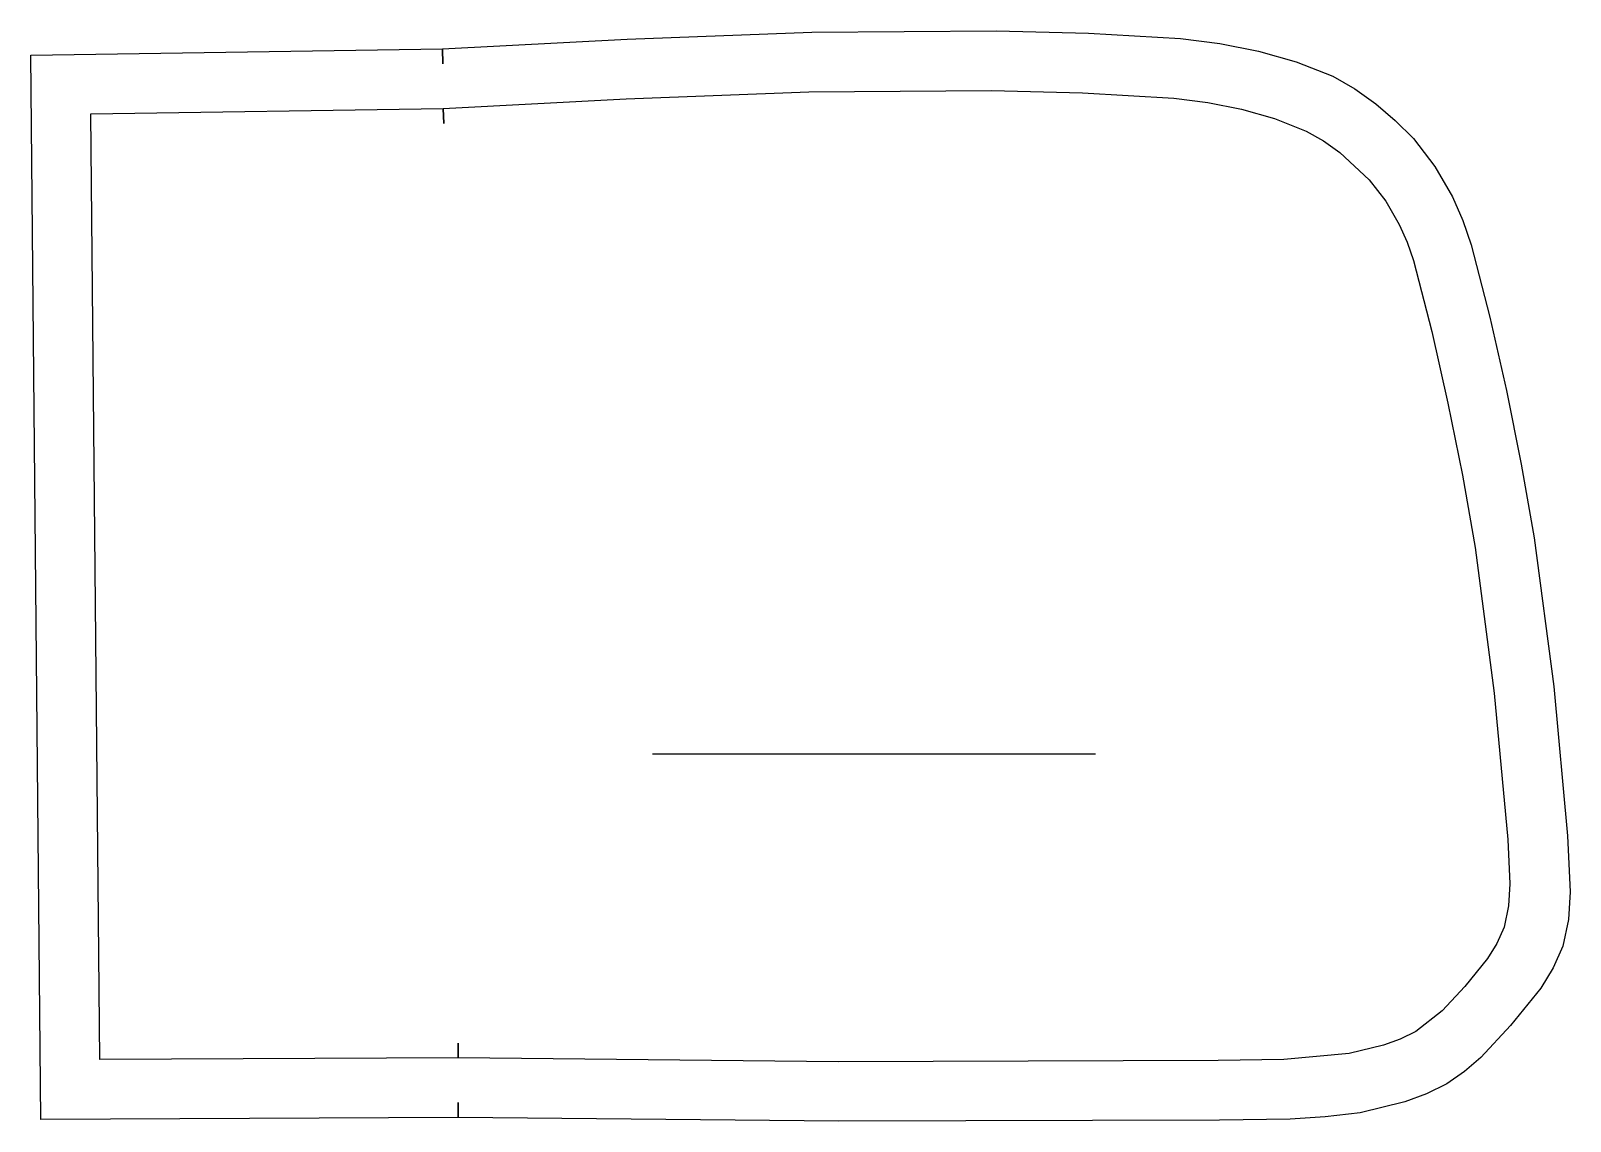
# Model space of a CAD drawing. Header units: inches. Extents: x 0 to 10.2, y 0 to 7.2.
import ezdxf

# ---------------------------------------------------------------- set-up
doc = ezdxf.new("R2010")
doc.units = ezdxf.units.IN

msp = doc.modelspace()

# ---------------------------------------------------------------- linework, layer by layer
at = {"layer": 'T001L001'}
for points in [[(0.067, 0.011), (0, 7.047), (2.721, 7.088), (2.724, 6.99), (2.721, 7.088), (3.942, 7.153), (5.164, 7.198), (6.383, 7.208), (6.992, 7.192), (7.6, 7.156), (7.859, 7.124), (8.115, 7.073), (8.365, 7.002), (8.606, 6.908), (8.753, 6.824), (8.891, 6.726), (9.02, 6.616), (9.139, 6.495), (9.281, 6.312), (9.398, 6.11), (9.467, 5.955), (9.521, 5.794), (9.645, 5.314), (9.754, 4.83), (9.852, 4.344), (9.938, 3.856), (10.067, 2.873), (10.158, 1.886), (10.176, 1.517), (10.164, 1.334), (10.128, 1.156), (10.064, 1.013), (9.981, 0.88), (9.781, 0.633), (9.585, 0.422), (9.477, 0.329), (9.36, 0.247), (9.225, 0.18), (9.083, 0.128), (8.787, 0.056), (8.557, 0.029), (8.324, 0.014), (7.857, 0.008), (5.342, 0), (2.825, 0.025), (2.826, 0.124), (2.825, 0.025), (0.067, 0.011)], [(0.457, 0.407), (0.397, 6.659), (2.726, 6.694), (2.73, 6.596), (2.726, 6.694), (3.935, 6.758), (5.144, 6.804), (6.351, 6.813), (6.953, 6.797), (7.555, 6.762), (7.781, 6.734), (8.003, 6.689), (8.221, 6.628), (8.431, 6.545), (8.546, 6.48), (8.654, 6.403), (8.848, 6.223), (8.957, 6.082), (9.046, 5.927), (9.099, 5.811), (9.139, 5.69), (9.261, 5.22), (9.367, 4.746), (9.463, 4.27), (9.547, 3.792), (9.674, 2.829), (9.763, 1.862), (9.777, 1.569), (9.768, 1.424), (9.739, 1.282), (9.691, 1.175), (9.629, 1.075), (9.479, 0.89), (9.329, 0.729), (9.156, 0.594), (9.051, 0.542), (8.942, 0.502), (8.714, 0.447), (8.283, 0.407), (7.848, 0.402), (5.337, 0.393), (2.825, 0.419), (2.825, 0.517), (2.825, 0.419), (0.457, 0.407)], [(4.11, 2.428), (7.038, 2.428)]]:
    msp.add_lwpolyline(points, dxfattribs=at)

doc.saveas('drawing.dxf')
